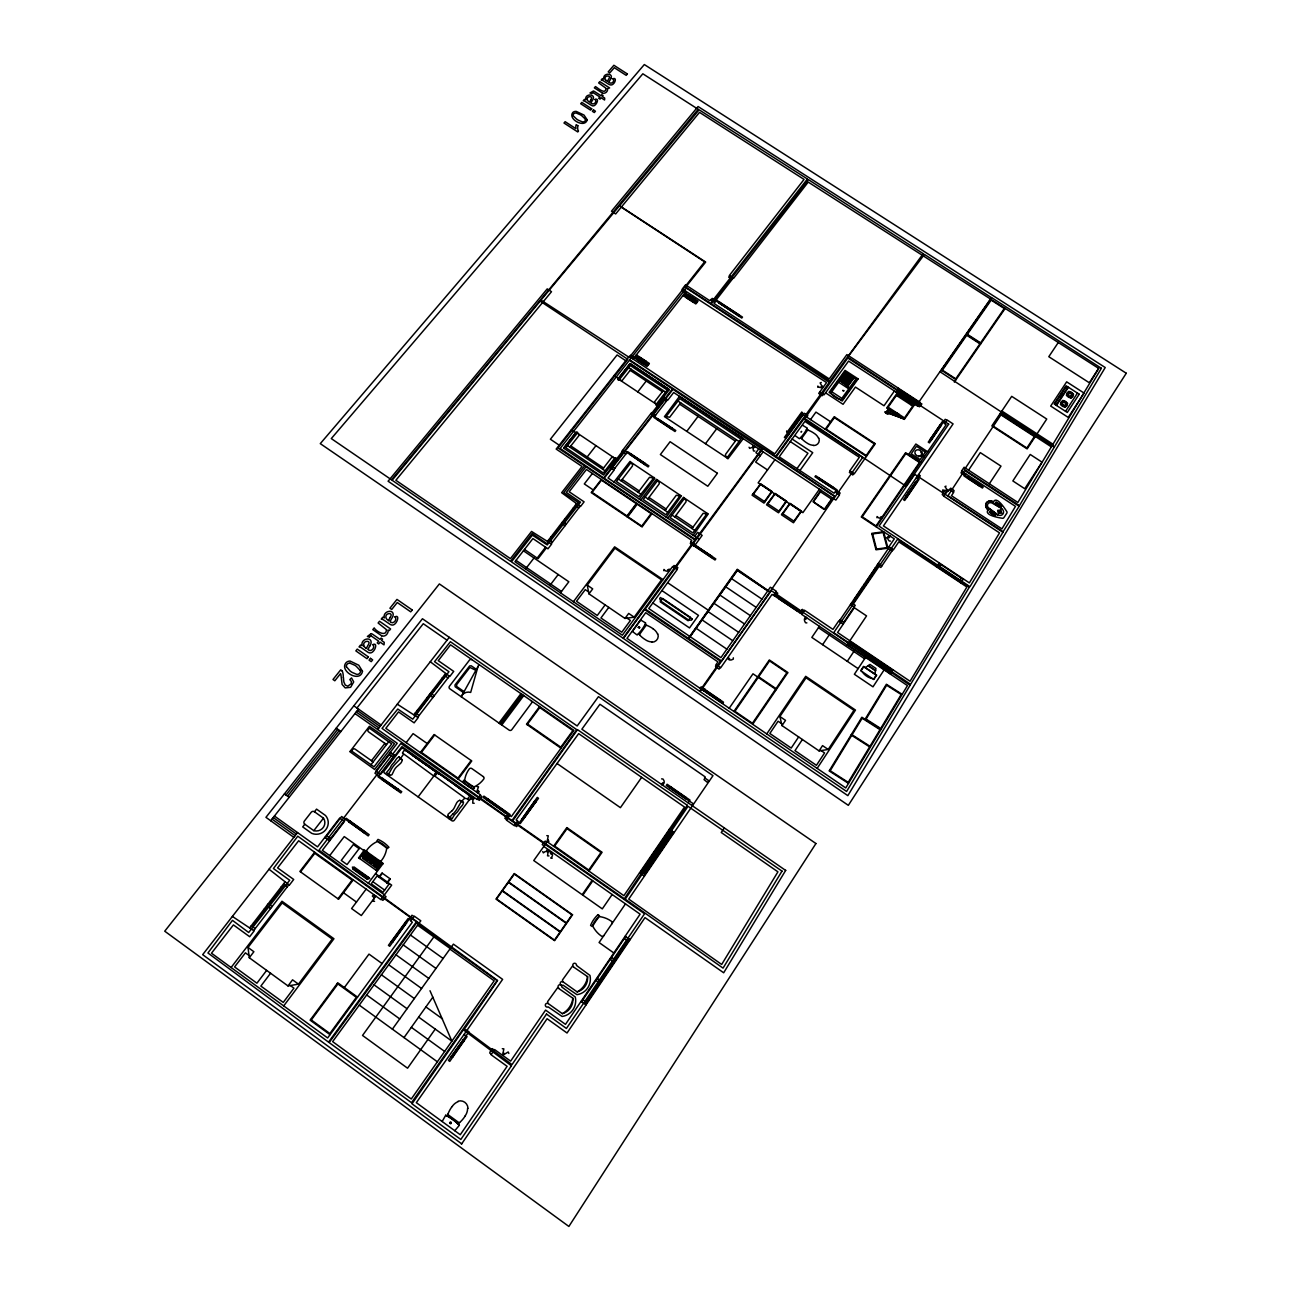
<?xml version="1.0" encoding="UTF-8"?>
<svg xmlns="http://www.w3.org/2000/svg" width="1291" height="1291" viewBox="0 0 1291 1291"><rect width="100%" height="100%" fill="white"/><g stroke="black" fill="none" stroke-linecap="round" stroke-linejoin="round"><path stroke-width="1.5" d="M942.704 491.161L942.704 489.951L948.11 491.096L944.947 486.61L946.061 486.142M880.478 517.078C884.69 514.964 880.769 520.967 877.057 516.561L877.025 517.788M918.821 456.853L918.821 455.658L924.195 456.804L921.064 452.383L922.194 451.915M889.241 537.718C892.275 533.199 884.9 536.943 889.16 540.945L890.483 541.09M821.173 386.574C825.562 385.121 821.044 389.898 817.816 386.122L817.784 387.284M387.558 773.454L389.059 773.39L390.786 770.324A26.24 25.336 -2.4 0 1 394.513 764.821L399.839 759.286A2.469 2.356 -3 0 0 400.355 758.688L400.081 757.865A8.456 8.117 -4 0 0 399.339 757.22L399.306 757.026M805.729 619.39C808.892 615.42 801.711 617.259 805.503 622.762L806.859 622.908M729.673 658.781C726.478 655.441 727.704 662.493 733.272 659.136L733.336 657.813M749.07 447.251L749.684 448.364L752.718 447.154L753.508 450.914L754.832 451.059M667.528 569.896C672.869 567.104 667.269 574.285 663.977 569.46L663.897 570.735M662.912 782.685C658.378 786.8 667.366 784.557 663.009 779.022L661.589 778.876M946.093 490.467L946.61 489.547M922.194 456.191L922.581 455.352M551.192 854.287C547.465 849.123 555.969 853.916 550.741 858.063L552.209 858.208M430.274 661.767L449.801 676.468L453.722 671.385L438.262 660.653L450.543 644.822L573.946 730.383L511.349 816.574L509.767 815.444L506.395 820.092L514.367 825.707L517.739 821.06L516.142 819.93L578.658 733.643L684.52 807.053L623.876 895.68L547.094 841.684L548.272 835.793L546.803 835.648M542.704 851.527L543.333 852.867C546.787 849.672 548.804 851.85 547.513 855.804L548.998 855.933M508.832 1053.408L508.186 1051.971L502.619 1055.36L503.845 1048.841L502.296 1048.712M478.106 790.495L479.268 791.754L477.977 792.868L476.815 791.528L478.525 786.8L477.057 786.655M473.071 799.419L474.426 798.451L473.361 797.031L471.99 798.403L472.974 799.403L472.732 803.131L474.2 803.276M433.873 776.085L402.405 753.008M373.632 897.293L372.357 896.067L373.728 894.776L374.89 896.18L373.034 901.183L374.551 901.328M693.202 535.345L708.339 513.786L707.113 513.528L692.88 532.957L670.158 517.659L684.488 498.358L683.504 497.245L667.689 518.175M666.188 517.158L681.454 495.76L680.228 495.502L665.882 514.786L643.257 499.569L657.684 480.397L656.554 479.3L640.788 500.069M874.862 673.934L875.96 668.448L870.005 664.445L865.373 667.592M433.937 775.697L436.051 771.953M478.041 666.446L470.682 692.412A7.794 7.407 8 0 0 461.226 696.753L479.074 664.591M886.772 411.522L903.571 418.526L886.772 411.522L887.821 409.683L897.923 413.636M400.323 758.672L400.339 758.624A4.712 4.535 -3.3 0 1 402.243 759.689M611.111 78.186C613.306 72.716 602.445 72.716 603.785 79.154A4.373 3.599 13.8 0 0 602.348 78.638L601.17 80.01A4.438 3.647 13.8 0 1 602.832 80.526L602.945 80.591A20.478 16.88 13.6 0 1 603.93 81.155L608.368 83.996A8.779 7.197 14.1 0 0 609.546 84.641C614.032 87.094 618.163 76.492 612.773 78.783M848.8 388.849L838.65 382.201M849.51 387.865L840.667 381.152L839.311 381.265M645.565 623.424L645.597 623.359A46.363 42.974 19.5 0 1 637.447 634.672M390.205 617.308C394.336 611.708 383.475 612.692 386.299 618.583A5.987 5.584 1.9 0 0 387.994 620.116L388.639 620.648M590.923 99.649C594.199 95.356 585.081 95.695 587.599 100.52A5.229 4.325 13.6 0 0 589.116 101.763L589.697 102.215A16.622 13.733 14 0 1 590.971 99.665M887.014 411.635L887.95 410.054L899.085 414.363M843.168 624.182L838.585 621.1L832.969 629.395L804.471 610.223L801.63 614.355L907.444 685.602L845.75 787.946L626.99 638.351L645.71 612.692L717.957 661.896L716.053 664.591L720.701 667.737L772.018 594.409L773.551 595.425L776.407 591.326L770.324 587.244L720.927 657.635L648.76 608.529L677.162 569.621L672.611 566.539L622.375 635.188L514.948 561.73L532.909 538.557L547.965 548.82L551.628 544.076L531.553 531.44L510.413 558.632L395.853 480.284L551.499 291.701L547.223 288.877L388.091 481.22L847.848 795.643L1105.225 367.532L698.076 106.524L611.482 211.208L615.662 213.951L699.512 112.365L804.051 179.417L729.35 275.516L733.611 278.291L808.214 182.079L1098.673 368.403L1017.857 502.457L964.119 467.245L961.553 471.054L1015.484 506.395L1001.929 528.874L951.467 495.696L953.694 492.355L949.224 489.418L943.511 496.018L999.524 532.876L969.363 582.886L883.447 525.921L953.081 423.9L947.223 420.075L944.673 423.787L946.142 424.739L876.25 526.873M785.751 870.279L723.686 972.785L644.984 917.611L567.039 1033.01L547.094 1018.712L461.42 1144.246M369.823 645.887L370.291 645.097A11.312 10.586 -1.3 0 0 370.84 644.015C373.212 635.93 360.108 638.383 362.142 645.678A5.083 4.761 -1.8 0 0 360.496 645.064L359.011 646.92A5.164 4.825 -1.9 0 1 360.931 647.517L361.077 647.598A23.851 22.399 -3.4 0 1 362.174 648.292L367.225 651.777A10.199 9.553 -0.4 0 0 368.564 652.568C374.196 655.376 378.957 641.385 372.76 644.709M436.358 771.76L412.717 755.413L439.473 774.406L409.892 753.573A37.423 35.777 3 0 1 408.456 752.443L407.52 751.733A8.246 7.924 -2.5 0 0 406.342 751.055L404.519 750.491A1.662 1.598 -1.9 0 0 403.841 750.733L402.614 752.734M830.178 770.727L862.162 718.232M865.067 719.281L886.384 684.262L902.183 694.332M369.42 637.109L367.402 636.463L371.163 633.591M959.778 580.547L961.343 578.142M959.552 581.563L960.084 580.756L938.847 566.684L938.315 567.475M1098.673 368.403L1089.314 382.765L1048.792 356.703L1058.297 342.502M960.811 582.967L963.425 578.949M993.053 514.609L994.312 512.688M998.476 506.33L999.718 504.41M993.65 515.012L994.909 513.076M999.073 506.718L1000.315 504.797M993.796 515.109L995.022 513.221M999.25 506.766L1000.477 504.91M890.322 674.063L893.082 669.835M995.619 513.624L994.393 515.496L995.732 513.77M999.847 507.153L1001.074 505.297L1000.025 507.202M995.135 515.98L996.329 514.157M1000.622 507.605L1001.816 505.782M998.524 513.447L1000.832 509.897M1065.543 411.329L1077.452 393.093M1056.49 405.471L1068.448 387.284M988.212 509.816C983.177 515.254 1000.025 517.917 1002.268 518.24A1.791 1.549 33.8 0 0 1003.898 517.643L1006.819 513.156A1.791 1.549 33.8 0 0 1006.706 511.414C1005.027 508.864 996.458 495.244 993.36 501.989A5.422 4.68 33.2 0 0 986.34 502.99A5.422 4.68 33.2 0 0 988.212 509.816A5.422 4.68 33.2 0 1 986.421 502.893A5.422 4.68 33.2 0 1 993.425 501.892M884.125 669.884L872.99 686.844L854.368 674.273L865.567 657.393M989.309 512.156L990.73 509.977M994.57 504.135L995.99 501.973M887.611 667.98L888.16 667.14M990.052 512.64L991.327 510.381M995.167 504.523L996.587 502.36M990.649 513.043L992.037 510.913M995.942 504.959L997.33 502.845M990.794 513.14L992.166 511.058M996.136 505.007L997.491 502.941M991.407 513.528L992.763 511.462M996.733 505.394L998.088 503.329M991.553 513.624L992.876 511.607M996.91 505.443L998.233 503.442M992.15 514.028L993.473 511.994M997.507 505.846L998.831 503.829L997.685 505.894M888.741 672.385L890.403 669.851M992.295 514.125L993.586 512.14M891.258 669.222L890.709 670.061L871.231 656.958L871.78 656.118M992.892 514.512L994.183 512.543M998.282 506.282L999.573 504.313M873.668 679.163L876.266 675.209L863.695 666.737L861.081 670.675M1055.005 403.647L1066.156 386.671M828.209 749.474L853.98 710.292L806.052 677.807L779.893 716.521L782.007 725.59L819.075 750.894L828.209 749.474L822.545 745.617L819.075 750.894M1059.879 396.934L1061.928 393.836M817.155 768.387L855.481 710.066L805.697 676.323L766.757 733.933M1035.317 436.455L1027.136 448.897L991.843 425.933L1011.708 396.353L1046.743 419.042L1037.028 433.841M1060.702 397.45L1062.735 394.352M1056.458 404.583L1067.609 387.607M989.245 483.899L1000.993 466.132L980.305 452.625L968.476 470.295M874.314 659.039L874.862 658.184M936.54 566.878L939.186 562.876M939.154 566.878L940.736 564.474M866.907 654.037L867.455 653.214M978.885 485.706L979.562 484.674L968.121 477.509M868.004 658.426L869.682 655.909M870.537 655.279L869.989 656.118L850.559 643.047L851.124 642.208M869.86 659.685L871.538 657.167M802.389 739.517L794.982 750.652L816.428 765.321L824.562 752.943L821.108 750.571M853.641 645.129L854.206 644.29M967.588 478.299L968.266 477.283M847.283 661.331L854.771 650.131M798.629 736.935L791.205 748.07L769.823 733.466L778.086 721.217L781.539 723.573M949.676 489.709L950.709 488.176L953.097 489.741L954.114 490.774L953.242 492.065M962.005 471.344L960.988 472.877L976.884 482.931M724.332 827.918L721.249 832.517L777.924 871.828L721.685 964.458L628.733 899.101L712.987 775.665L598.443 696.656L577.174 725.962L422.447 618.744L265.946 817.332L293.848 837.326M847.074 644.935L866.551 615.904L854.319 607.706L837.569 632.493L910.058 681.261L966.894 587.002L898.794 541.833L893.437 549.772L888.918 546.771L894.292 538.847L861.258 516.933L905.62 452.673L920.386 462.372M849.188 645.758L850.882 643.257M965.555 473.684L964.022 475.959L976.206 483.947M782.007 725.59L785.525 720.362L779.893 716.521M585.533 1004.527L629.588 939.348M842.716 623.876L855.239 605.334L852.802 603.704M892.985 549.482L880.833 567.459L878.413 565.845M822.609 644.677L830.145 633.542M581.563 1001.703L625.651 936.572M839.037 621.407L889.37 547.077M853.884 600.073L862.711 587.034M866.729 581.079L875.476 568.169M854.561 600.525L863.372 587.47M867.407 581.531L876.137 568.621M643.919 875.814L673.66 832.243M691.944 805.471L693.186 803.648L676.129 792.287M708.84 780.716L707.613 782.524L704.015 779.603L705.031 778.102M625.473 903.878L599.089 942.527L613.838 952.968M915.948 481.785L905.766 496.696L906.815 497.39M905.895 496.777L916.061 481.866M752.427 723.267L786.897 672.692M906.669 497.277L916.707 482.285M752.653 724.283L787.897 672.546L769.339 659.943L733.885 711.454M819.398 626.313L811.829 637.415L858.112 668.625M930.472 439.23L940.397 424.771L930.585 439.311M685.343 798.677L686.167 797.451M931.36 439.811L941.155 425.272M640.046 873.103L669.819 829.564M688.119 802.824L689.991 800.097L667.124 784.266L666.285 785.477L675.806 792.061M612.176 894.518L602.3 908.88L582.838 895.147L592.763 880.865M729.205 708.243L752.976 673.805L776.262 689.636M796.547 610.675L797.305 609.562M954.323 382.104L1005.189 308.42M670.094 788.107L670.933 786.897M917.707 405.664L919.257 403.438M921.516 403.841L919.466 406.794L896.132 391.576M592.117 880.414L582.176 894.695L533.748 860.548L547.158 841.748L548.869 841.474L547.9 839.553M718.958 700.819L719.765 699.657M911.301 405.132L911.833 404.373L898.407 395.611L897.89 396.369M601.428 851.85L588.744 870.037L554.646 846.073L567.459 828.047M903.732 419.01L914.238 403.938M588.954 871.135L602.074 852.302L566.83 827.596L553.565 846.25M779.603 597.652L778.844 598.75L796.725 610.417M914.835 404.309L904.313 419.397L886.756 407.908L897.326 392.9M990.923 299.286L941.494 370.275L956.002 379.683M702.336 687.748L705.031 689.152L703.821 690.879M874.701 443.378L866.196 455.513L826.143 429.128L834.744 417.122M839.037 494.582L840.134 493.033L814.96 476.734L815.702 475.717L837.101 489.886L835.471 492.226M853.835 473.458L852.77 474.991L849.381 472.393L850.285 471.118M641.659 777.343L620.422 807.666L557.034 763.497M720.233 667.431L719.039 669.141L715.521 666.317L716.521 664.897M451.624 1056.49L463.162 1039.997M452.35 1057.022L463.889 1040.53M832.792 488.563L833.534 487.53L819.091 478.299M824.642 508.88L831.501 499.101M832.873 498.1L825.094 509.17L823.9 509.332L813.023 501.747L820.947 490.193M700.093 688.329L701.094 686.893L723.493 702.207L722.702 703.369L700.287 688.038M894.421 390.995L884.012 405.761L855.449 387.074L843.071 404.309L825.578 392.835M895.873 391.948L898.471 388.268M899.666 389.592L899.149 390.318L919.547 403.631M897.89 392.722L899.44 390.511M887.337 408.295L897.923 393.271M793.933 521.144L800.904 511.301M435.245 1029.105L407.569 1068.206L362.529 1035.447L433.889 936.879M819.462 489.208L802.889 512.656L758.14 482.866L774.955 459.677M813.604 501.521L820.479 491.79M818.526 479.106L819.252 478.073M782.846 513.753L789.85 503.926M778.989 511.171L785.993 501.36M404.018 1037.593L432.856 997.185M690.12 636.673L737.371 570.477L767.742 590.923M767.919 503.797L774.955 494.017M392.383 1029.153L453.415 944.141L502.619 979.369L416.331 1102.675L460.274 1134.741L507.105 1066.318L491.048 1054.731L494.598 1049.567L510.639 1061.137L545.577 1010.095L565.49 1024.36L640.11 914.173L543.818 846.428M796.967 468.601L807.956 453.27L790.27 441.554M825.191 429.257L834.164 416.735L875.282 443.765L854.287 473.749L849.833 470.812L859.322 457.304L804.874 421.415L779.215 456.82L834.115 493.227L835.019 491.919L839.489 494.889L835.858 500.085L673.676 392.496L667.931 400L663.542 397.095M799.936 470.57L812.733 452.673L792.109 439.037M844.443 383.637L850.349 375.439M845.379 384.234L851.285 376.036M845.67 384.428L851.576 376.23M846.541 385.008L852.447 376.794M846.831 385.186L852.738 376.988M764.482 501.505L771.518 491.726M847.784 385.815L853.69 377.618M848.074 386.009L853.98 377.811M810.522 419.591L815.928 412.103L830.581 421.737M521.967 819.123L534.748 801.178M711.389 557.583L712.164 556.502L694.477 544.963M522.661 819.624L535.571 801.759M535.7 801.856L522.79 819.72L521.677 818.93M840.667 381.152L846.589 372.97M840.957 381.345L846.88 373.164M841.829 381.926L847.751 373.728M842.119 382.104L848.026 373.922M842.991 382.685L848.897 374.487M843.281 382.862L849.188 374.68M844.153 383.443L850.059 375.245M806.714 417.074L807.795 415.573L804.277 413.265L774.778 453.883L629.169 356.413L556.163 449.058L582.031 466.471L561.65 492.71L580.53 506.492L584.097 501.844L569.186 491.774L586.469 469.472L691.766 540.364L690.798 541.704L695.316 544.754L702.159 535.378L697.64 532.344L694.703 536.346M823.271 394.239L822.189 395.708L818.704 393.416L826.563 382.604L682.31 288.974L685.553 284.843L709.776 300.706L710.695 299.512L714.972 302.32L714.052 303.498L829.225 378.925L846.88 354.622L920.322 402.518L917.756 406.213L848.574 361.077L824.142 394.804L819.769 391.948M753.444 494.146L760.512 484.399M505.281 813.007L506.185 811.765M507.831 814.799L504.813 818.284L506.718 819.624M801.824 411.974L786.961 432.404L786.59 430.984M509.106 815.686L510.01 814.46L483.931 796.127L483.012 797.354L509.429 815.912M790.044 430.113L800.259 416.057M790.689 430.549L800.904 416.493M560.375 747.779L572.897 730.545L539.767 707.565L527.115 724.654M691.46 544.173L693.687 546.061L694.865 544.447M676.71 569.315L677.888 567.685L674.063 565.49L673.063 566.846M763.126 451.834L755.655 462.081L767.516 469.94M391.625 941.591L405.584 922.581M392.351 942.107L406.294 923.081M634.188 617.163L661.525 579.837L614.919 548.255L587.227 585.146L588.97 593.86L624.989 618.437L634.188 617.163L628.685 613.419L624.989 618.437M758.705 448.897L755.913 452.738L760.334 455.675M691.25 542.01L690.265 543.35L715.004 560.02L715.795 558.938L691.04 542.285M486.836 800.033L487.74 798.806M691.992 528.535L703.175 513.285L706.774 513.996M311.292 1019.971L337.919 983.952M344.342 987.567L368.984 954.114L382.088 963.57M674.806 516.965L686.037 501.796L685.957 500.117L684.149 498.826M608.787 607.383L600.928 617.986L621.778 632.235L630.411 620.455L627.039 618.163M736.354 439.747L725.51 454.4L725.607 456.046L727.414 457.321M539.573 706.548L526.502 724.219L561.004 748.215M605.124 604.882L597.265 615.484L576.496 601.283L585.243 589.632L588.583 591.907M448.897 818.639L449.752 817.397M499.907 723.702L521.871 694.284M500.843 724.348L522.807 694.929M501.779 725.009L523.743 695.575M375.842 896.051L361.319 915.545L351.588 908.557L366.144 889.112M386.864 882.818L389.963 878.687M387.219 883.076L390.302 878.929L381.975 872.99L378.892 877.122M665.01 510.397L676.29 495.26L679.889 495.97M588.97 593.86L592.698 588.874L587.227 585.146M298.479 984.145L332.223 939.041L282.18 902.925L248.017 947.449L249.276 957.744L287.99 985.921L298.479 984.145L292.557 979.837L287.99 985.921M641.74 526.099L651.1 513.576M379.231 877.364L382.33 873.232M283.713 1005.915L333.949 938.751L281.971 901.247L231.089 967.508M652.003 513.592L642.047 526.906L591.213 492.597L601.316 479.461M705.531 443.652L716.699 428.725M498.971 723.041L520.951 693.638M471.134 760.528L457.982 778.118L421.415 752.411L434.68 734.966M458.16 779.183L471.764 760.964L434.066 734.531L420.317 752.572M373.793 864.631L376.536 865.793M376.343 862.259L376.117 863.017M573.414 601.703L614.629 546.835L663.041 579.643M377.295 863.873L378.473 862.162M377.666 863.453L377.424 864.212M377.94 864.325L379.376 864.518L370.372 858.095M376.859 866.81L377.747 866.664M377.763 866.777L376.875 866.923M377.15 868.294L380.732 863.518M376.343 870.441L381.7 863.308M381.862 863.421L376.504 870.554L358.511 857.708M368.322 883.238L382.959 863.711M337.984 898.778L352.104 880.042L314.81 853.319L300.545 871.877M639.287 499.068L654.827 478.477L654.166 477.46L638.98 496.696L616.452 481.527L631.009 462.501L630.04 461.387L613.983 482.027M368 859.096L368.774 858.015M369.339 857.256L370.13 856.207M627.006 515.948L636.302 503.619L601.461 480.155L592.069 492.371M353.234 879.865L338.629 899.246L299.899 871.425L314.665 852.221M367.903 860.419L366.095 859.128M369.371 858.45L368.581 859.516L366.805 858.337L367.58 857.176M370.743 856.643L368.952 855.368M627.055 516.787L637.044 503.522M368.645 860.258L370.598 862.436M368.984 859.79L371.146 856.934L380.248 863.34L378.118 866.309L369 859.903M370.372 859.854L378.892 865.148M371.195 859.516L370.985 860.29M418.123 796.886L436.826 772.083M372.098 859.225L372.857 858.16M370.711 862.42L368.758 860.242M373.293 860.08L373.067 860.839M374.245 861.694L374.842 860.5M374.035 862.469L374.616 861.275M647.904 498.875L659.233 483.818L659.152 482.14L657.345 480.849M373.793 863.937L371.066 862.775M270.577 973.236L260.863 986.082L283.262 1002.429L293.945 988.164L290.33 985.517M358.672 857.821L363.884 850.608M560.455 592.843L568.831 581.773L523.436 550.789M638.157 492.323L649.518 477.299L653.101 478.009M362.368 857.74L365.966 852.964M363.255 857.208L365.676 858.918M363.997 856.223L366.16 853.367M364.611 856.659L366.725 853.787M365.208 857.095L367.338 854.222M686.86 431.242L698.092 416.38M365.821 857.531L367.951 854.658M368.564 855.094L366.402 857.95L364.014 856.336M367.402 858.66L368.161 857.595M369.516 855.772L369.226 857.272M266.64 970.38L256.909 983.209L234.591 966.927L245.403 952.839L249.002 955.453M549.805 585.565L558.212 574.527M364.352 833.179L365.305 831.92M396.999 790.237L397.935 789.011M644.564 464.566L645.355 463.534M671.481 429.161L672.256 428.144M329.705 855.61L344.245 836.584L382.717 864.034M621.1 480.865L632.525 465.906L632.445 464.227L630.654 462.953M680.68 402.808L669.658 417.251L666.124 416.557M329.157 840.473L346.182 818.284L369.145 834.648L368.193 835.906L344.181 818.316M394.497 755.332L378.021 776.811L400.807 792.932L401.743 791.69L377.456 775.003M613.596 469.908L627.62 451.64L648.905 465.906L648.114 466.939L623.488 450.043L610.046 467.52M667.495 399.71L653.875 417.445L674.999 431.517L675.774 430.5L650.938 414.346L663.994 397.386M406.181 742.632L413.088 733.627L427.208 743.535M349.038 822.27L349.99 821.011M381.813 779.49L382.749 778.263M630.363 455.045L631.154 454.012M657.393 419.785L658.168 418.768M738.323 315.827L739.065 314.859M387.494 775.245L388.397 774.067L390.076 775.116M400.484 758.559L403.212 754.702M249.276 957.744L253.891 951.725L248.017 947.449M663.267 390.544L654.618 401.775L655.037 403.389M537.169 558.083L545.56 547.174M615.016 457.821L603.333 472.99L565.813 447.719L577.61 432.711M655.989 404.599L667.221 389.995L630.363 365.563L619.002 380.022M546.464 547.787L538.073 558.696L524.485 549.433M616.21 458.628L603.591 475.04L563.634 448.155L575.786 432.711L571.364 429.758M621.842 451.301L651.665 412.539M657.167 405.39L669.303 389.608L630.105 363.594L618.437 378.457L614.08 375.552M253.649 930.585L288.877 884.771M325.316 837.73L341.631 816.509L345.455 819.236M390.721 752.669L374.923 773.212L378.715 775.891M417.671 717.328L449.349 676.145M551.176 543.769L580.079 506.185M592.408 473.458L584.307 483.931L593.231 489.951M371.469 760.722L384.879 743.358M371.001 764.708L388.704 741.76M525.55 568.976L533.99 558.002M602.639 469.198L611.644 457.53L613.451 457.385M249.744 927.745L285.004 881.979M413.927 714.698L445.621 673.563M547.562 541.3L576.496 503.764M718.893 303.095L719.62 302.142M304.805 824.239L313.81 830.662L323.46 818.171L314.488 811.781A2.34 2.243 -17.6 0 0 311.212 812.281L304.369 821.06A2.356 2.259 -19.1 0 0 304.805 824.239L302.723 826.918L311.728 833.357A11.716 11.232 -18.4 0 0 325.526 815.509L316.553 809.118L314.488 811.781M587.179 456.949L595.974 445.653M637.77 391.915L646.242 381.006M711.115 299.802L712.229 298.382L741.76 318.07L742.503 317.118L716.198 299.899M729.786 275.79L728.689 277.194L732.271 279.179M297.543 832.582L202.671 954.662L461.71 1143.826M377.634 729.496L449.268 637.334M714.552 302.046L733.191 278.001M350.797 750.491L369.387 726.284L394.497 743.681L374.648 769.468L349.683 751.556L351.007 750.587L374.019 766.838L391.706 743.89L368.677 727.64M351.555 750.975L352.701 749.49A1.711 1.63 -7.7 0 1 355.09 749.135L373.164 761.9M369.355 728.14L368.209 729.609A1.694 1.614 -4.7 0 0 368.548 731.852L386.558 744.536M643.58 364.11L645.887 361.157M692.396 301.691L694.623 298.85M633.058 359.011L686.15 291.492M270.723 820.753L358.495 709.098M617.824 379.231L630.105 363.61L669.303 389.608M637.496 360.076L639.045 358.107L645.29 361.916M687.893 295.865L686.409 297.769L692.557 301.481M569.88 447.154L578.965 435.583L578.546 433.937M631.057 369.178L622.262 380.377L620.535 380.458M629.588 356.703L630.75 355.235L647.049 366.402L649.357 363.449L636.35 354.831M682.729 289.265L681.616 290.669L698.044 301.093L695.817 303.934L682.987 295.526M286.005 795.03L337.742 729.318M287.586 796.16L339.307 730.432M356.945 708.017L423.27 623.714L447.041 640.191M563.651 448.138L576.415 431.92L577.61 432.259M578.497 131.085L577.755 131.956L563.989 123.032L565.151 121.693L575.867 128.632A12.749 10.602 13.6 0 1 576.189 124.662L577.771 125.695M452.14 810.651L448.074 814.266L447.864 815.864M394.852 616.953C400.936 613.419 396.321 627.668 390.737 624.683A10.118 9.424 2.2 0 1 389.414 623.892L384.379 620.455A23.641 22.108 -0.5 0 0 383.282 619.777L383.137 619.696A5.116 4.777 0.8 0 0 381.232 619.115L382.685 617.276A5.035 4.696 1 0 1 384.331 617.889C382.249 610.933 395.014 608.222 392.98 616.146A11.216 10.441 1.3 0 1 392.399 617.324L392.028 617.969A24.206 22.641 3.3 0 0 390.06 621.649L390.156 621.697M665.672 417.09L679.824 398.629L740.856 439.101L727.075 457.772L727.898 458.838L743.245 438.633L679.502 396.369L664.445 416.638L727.107 458.015M452.754 814.072L450.123 816.848L450.753 818.074M594.925 99.52C600.573 96.922 595.587 108.46 591.649 105.426A8.843 7.294 13.7 0 1 590.487 104.781L586.001 101.924A20.608 17.09 13.1 0 0 585.017 101.36A4.47 3.695 13.3 0 0 583.225 100.763L584.42 99.391A4.406 3.631 13.3 0 1 585.856 99.907C584.161 93.549 595.135 93.581 593.311 98.745A9.795 8.085 13.3 0 1 592.811 99.73L592.521 100.214A21.156 17.493 14.2 0 0 590.955 103.038L591.278 103.248M472.086 798.709L468.601 800.226L467.988 798.919M615.161 457.708L616.227 458.192M888.24 537.088L885.239 538.347L884.593 537.201M821.27 382.475L820.14 382.927L821.738 385.751M640.643 620.083L632.493 631.331M459.612 800.436L458.563 800.84A6.858 6.681 5.3 0 0 456.675 802.857L454.997 806.23A20.85 20.253 0.1 0 1 454.545 807.246A13.83 13.443 1.2 0 1 452.157 810.667M656.909 405.535L656.038 405.1M618.776 380.167L617.873 379.732M875.863 549.143L887.095 547.626L883.141 532.538L871.941 534.022M1060.331 404.277L1061.622 404.115M1066.398 403.534L1067.689 403.389M1066.301 395.175L1067.609 395.014M1072.353 394.433L1073.644 394.288M636.979 634.898L632.622 631.622M399.113 756.913L399.226 756.913A2.582 2.485 -2.9 0 0 398.629 757.123L397.289 758.011A5.212 5.019 -3 0 0 396.45 758.914L394.304 762.174A42.571 40.554 -5.9 0 1 393.561 762.981L391.948 764.837A9.102 8.747 -3.8 0 0 391.318 765.757L390.237 767.774A13.443 12.894 -5.9 0 1 389.204 769.355L386.251 772.857M799.323 438.666L795.224 435.696M547.884 852.012C551.273 851.14 546.464 847.719 546.755 851.172M753.702 447.783C756.655 447.283 752.056 444.007 752.734 447.186M349.99 663.187L354.799 665.252A36.761 34.631 -6 0 1 356.187 666.221L360.205 670.465M640.788 620.067L645.629 622.956M503.409 1052.94L504.523 1053.682M802.599 425.304L807.085 427.983M390.511 775.342L391.996 774.665L394.32 769.839A13.83 13.346 -3.2 0 1 396.918 766.596A20.85 20.14 -2.9 0 1 397.773 765.87L400.597 763.336A6.858 6.584 -3.5 0 0 401.985 760.964L402.05 759.866M371.437 633.655L371.55 633.703A13.265 12.41 -1.1 0 1 373.615 634.962L380.038 639.384L381.071 638.093L382.539 639.126L381.507 640.417L384.266 642.337L384.008 644.871L380.119 642.16L378.699 643.951L377.23 642.918L378.65 641.143L372.147 636.608A5.906 5.519 -0.7 0 0 371.13 635.995M459.225 1125.074A55.142 52.511 -73.7 0 0 445.718 1115.23L442.151 1121.508M454.771 1130.722L459.386 1125.252A55.239 52.592 -73.7 0 0 445.734 1115.246M1001.622 508.525L992.521 503.28A3.566 3.082 33.2 0 0 987.873 503.926A3.566 3.082 33.2 0 0 989.132 508.428L997.572 514.722L989.132 508.428M1069.965 393.109L1069.981 393.416A1.678 1.404 31.8 0 0 1068.609 395.288A1.678 1.404 31.8 0 0 1071.385 395.627L1071.578 395.643M463.227 802.195L463.098 802.114A8.456 8.246 4.2 0 0 462.323 801.679L461.371 801.63A2.469 2.388 5.5 0 0 460.952 802.211L457.03 808.924A26.24 25.465 0.1 0 1 452.818 814.137M880.995 729.463L861.888 717.247L829.161 770.921L848.494 783.379M861.533 717.828L880.01 729.657L848.219 782.362L829.532 770.324M852.076 734.789L869.989 746.263M851.076 734.966L870.263 747.279M1066.608 386.622L1067.479 387.187M966.459 334.417L980.837 343.696M1055.134 404.083L1056.006 404.648M1001.864 411.022L1052.972 444.201M1000.122 413.604L1051.374 446.88M898.213 388.639L921.806 404.035L920.16 405.81M946.965 420.446L945.206 419.301L929.439 442.91L928.261 442.135L942.285 421.689L944.931 423.416M897.745 393.513L914.076 404.18M897.568 393.771L913.899 404.422M896.438 395.417L912.769 406.084M940.251 424.674L941.429 425.433M888.127 407.214L904.507 417.929M930.327 439.134L931.505 439.908M719.458 302.352L738.968 314.988M718.974 302.982L738.5 315.601M977.174 483.124L983.129 487.014L982.451 488.046L976.496 484.141M688.474 295.139L694.526 298.963M927.664 451.753L915.868 444.023L908.912 454.109L920.741 461.871M967.669 478.17L979.03 485.464M687.99 295.752L694.058 299.577M684.472 293.622L697.301 302.029M687.732 296.075L693.719 300.012M687.248 296.704L693.315 300.529M683.73 294.574L696.559 302.982M686.99 297.027L693.041 300.868M997.636 510.3L1001.945 513.124M834.389 417.622L874.346 443.894M918.498 474.572L920.273 475.75L903.506 499.698L904.701 500.488L919.079 479.397L916.4 477.638M945.835 492.549L944.044 491.387L942.672 493.436L942.269 494.663L943.769 495.647M915.787 481.688L916.981 482.463M803.196 414.766L866.439 456.417M800 415.896L801.162 416.67M799 417.251L800.178 418.026M789.785 429.935L790.963 430.71M787.575 432.969L788.753 433.744M639.642 357.349L645.79 361.27M635.575 355.816L648.598 364.433M638.867 358.333L644.951 362.351M638.448 358.866L644.516 362.9M634.801 356.8L647.824 365.418M638.093 359.318L644.257 363.239M818.623 478.977L832.969 488.321M637.593 359.947L643.757 363.884M938.928 563.279L963.167 579.352M936.814 566.475L961.069 582.564M625.764 360.722L617.098 354.96L550.386 439.23L559.213 445.185M820.027 491.484L831.953 499.391M628.733 367.628L665.607 392.093M677.985 401.033L739.049 441.538M630.153 370.323L662.364 391.706M679.647 404.148L735.337 441.102M662.832 398.887L666.334 401.211M888.289 548.659L891.903 551.063M813.717 501.989L824.174 508.928M619.309 379.635L656.28 404.212M760.996 484.335L771.405 491.274M775.439 493.953L785.88 500.892M790.334 503.861L800.791 510.833M652.1 412.83L655.618 415.169M878.283 563.441L881.914 565.861M877.38 564.78L878.59 565.587L852.609 603.978L851.398 603.155M657.99 418.994L672.159 428.273M657.571 419.559L671.643 428.935M875.201 567.992L876.411 568.798M753.008 493.856L764.934 501.812M767.467 503.506L779.425 511.478M782.394 513.463L794.385 521.451M866.455 580.902L867.681 581.708M864.631 583.597L865.858 584.403M864.276 584.145L865.486 584.952M862.436 586.84L863.647 587.663M853.609 599.879L854.836 600.702M630.976 454.254L645.258 463.663M630.557 454.819L644.742 464.324M622.294 451.592L625.828 453.964M850.462 604.527L854.126 606.98M631.089 462.323L653.601 477.428M657.764 480.22L680.373 495.373M684.569 498.181L707.258 513.398M577.303 433.098L614.71 458.224M611.24 465.954L614.806 468.343M840.151 619.761L843.83 622.23M609.594 467.213L614.048 470.198L608.045 478.025L699.222 539.396M622.165 479.461L639.206 490.935M648.953 497.471L666.075 508.977M675.855 515.561L693.025 527.115M570.832 445.944L603.575 467.988M618.373 479.026L640.901 494.179M645.161 497.035L667.77 512.237M672.046 515.125L694.752 530.391M567.507 445.556L605.027 470.795M849.591 641.175L892.807 670.271M779.425 597.894L797.209 609.707M847.348 644.516L890.596 673.644M651.697 513.979L637.205 504.216L627.797 516.69L642.337 526.502M818.462 627.7L864.647 658.797M694.058 545.544L711.551 557.341M868.391 665.527L875.605 670.368M868.036 665.769L875.508 670.82M731.561 578.626L761.98 599.137M591.617 492.065L627.458 516.255M725.72 586.808L756.187 607.383M719.845 595.022L750.378 615.662M575.463 505.088L576.367 505.701M576.157 505.959L578.852 507.783M573.414 507.75L574.317 508.347M713.955 603.284L744.552 623.989M667.625 582.677L707.629 609.772M708.033 611.579L738.678 632.348M564.57 519.224L565.474 519.837M787.526 673.111L769.565 660.927L734.918 711.293L753.056 723.702M563.618 522.242L566.313 524.065M562.505 521.903L563.409 522.516M661.88 590.552L698.496 615.404L689.523 627.942L652.81 602.978M561.682 522.968L562.586 523.581M562.376 523.856L565.071 525.679M702.094 619.906L732.788 640.739M559.616 525.663L560.52 526.276M696.123 628.265L726.881 649.163M758.64 676.807L776.02 688.636M550.692 537.25L551.596 537.863M549.708 540.3L552.419 542.139M548.61 539.945L549.498 540.558M516.013 560.359L561.504 591.456M704.644 689.701L719.587 699.916M704.128 690.459L719.055 700.674M709.308 781.055L704.563 777.779L705.176 776.875L599.944 704.257L581.87 729.205L785.654 870.424M670.739 787.171L685.973 797.725M670.287 787.833L685.44 798.516M476.411 669.384L471.247 665.817L469.634 665.93L454.965 684.988L455.19 686.78L463.517 692.605M475.879 670.336L469.892 667.431L456.562 684.763L456.788 686.554L464.066 691.637M527.567 724.073L560.81 747.182M669.351 829.225L674.144 832.566M444.507 675.015L445.443 675.661L431.242 694.09L430.323 693.428M672.611 833.776L671.659 833.115L658.329 852.609L659.298 853.286M445.217 675.951L447.993 677.904M668.56 831.404L671.449 833.421M442.264 677.936L443.2 678.582M669.545 836.197L670.513 836.858M432.582 690.507L433.518 691.153M660.459 849.51L661.412 850.172M365.789 647.985L366.483 648.469A19.187 18.009 0.2 0 1 368.113 645.113C372.244 639.432 361.399 640.336 364.127 646.388M431.468 693.8L434.276 695.752M655.65 850.285L658.539 852.302M429.419 694.606L430.339 695.268L416.009 713.875L415.073 713.213M658.442 854.529L657.474 853.851L644.015 873.571L644.984 874.249M430.113 695.559L432.921 697.511M654.376 852.141L657.264 854.174M427.143 697.543L428.079 698.205M655.36 856.966L656.312 857.644M451.156 818.3L451.802 819.172L454.206 815.234A13.443 13.136 5.3 0 1 455.449 813.798L457.127 812.184A9.102 8.859 2.6 0 0 457.837 811.313L459.16 809.247A42.635 41.732 13.5 0 1 459.741 808.327L462.291 805.326A5.212 5.083 4.5 0 0 462.936 804.277L463.404 802.76A2.582 2.517 5 0 0 463.469 802.244L463.453 802.211M417.364 710.244L418.3 710.905M646.162 870.424L647.13 871.102M416.235 713.568L419.042 715.537M641.337 871.215L644.241 873.249M639.561 872.764L644.403 876.153M397.305 704.192L418.139 717.651L414.137 722.863L398.532 711.906L385.815 728.318L480.494 794.885L477.105 799.484L401.937 746.601L380.603 774.39L375.875 771.05L397.225 743.277L354.993 713.568M534.587 801.082L535.862 801.969M567.023 828.661L600.993 852.48M487.53 799.081L505.975 812.039M353.831 705.822L381.119 725.009M487.03 799.758L505.475 812.717M480.155 795.337L481.753 796.45L479.348 800.372L477.444 799.032M517.401 821.528L520.273 823.545L538.525 798.29L537.25 797.402L516.626 826.595L514.706 825.239M546.819 842.216L545.222 841.087L542.22 844.604L544.156 845.96M357.381 710.518L380.022 726.43M356.219 712.003L378.86 727.93M390.253 752.346L394.965 755.671M462.904 790.705L456.143 785.912M465.18 792.303L469.827 796.095L467.632 798.709A1.759 1.711 6.5 0 1 467.052 798.79L465.809 798.516A10.086 9.779 7 0 1 464.841 798.128L461.403 801.469A4.712 4.583 4.2 0 0 459.741 800.194M389.333 754.493L393.109 757.155M336.176 728.221L340.872 731.529M625.167 936.233L630.073 939.687M628.491 940.961L627.507 940.268L614.29 959.826L615.274 960.52M624.344 938.525L627.281 940.59M625.312 943.511L626.296 944.205M382.539 778.538L397.822 789.156M381.926 779.344L397.208 789.963M616.501 956.55L617.485 957.244M508.654 882.027L566.41 922.92M508.428 882.35L566.184 923.243M611.563 957.406L614.516 959.487M614.387 961.827L613.403 961.133L600.057 980.87L601.041 981.58M610.223 959.358L613.193 961.456M611.192 964.409L612.176 965.103M502.489 890.645L560.342 931.666M502.264 890.968L560.116 931.989M602.284 977.577L603.284 978.271M597.313 978.433L600.283 980.547M600.154 982.903L599.169 982.193L585.678 1002.155L586.663 1002.865M595.974 980.418L598.943 982.532M587.566 976.609L572.365 966.201L562.473 979.966L562.715 981.612L577.158 991.908A20.737 20.317 66.9 0 0 587.566 976.609A14.637 14.314 67.2 0 1 577.158 991.908M596.926 985.517L597.911 986.211M349.78 821.302L365.192 832.082M349.151 822.109L364.578 832.889M587.938 998.814L588.922 999.524M582.919 999.686L585.904 1001.816M581.079 1001.348L586.033 1004.882M572.865 998.217L557.615 987.744L547.61 1001.638L547.852 1003.301L562.36 1013.677A20.898 20.478 74.8 0 0 572.865 998.217A14.75 14.427 74.5 0 1 562.36 1013.677M363.836 849.591L382.878 863.163M284.423 793.9L289.168 797.289M366.531 852.883L380.651 862.969M366.273 853.351L368.548 854.981M369.065 855.352L370.727 856.53M365.837 853.932L368.096 855.578M370.824 857.482L379.796 863.937M363.433 852.899L364.595 853.722M365.385 854.529L367.628 856.191M364.917 855.126L367.177 856.788M367.693 857.159L369.355 858.354M369.468 859.306L378.457 865.728L369.436 859.338M371.501 862.194L373.777 863.824M363.271 857.305L365.563 858.935M366.111 859.241L367.79 860.435M373.809 864.744L376.101 866.374M362.448 858.289L376.585 868.375M326.768 835.826L330.609 838.569M324.832 837.391L329.625 840.812M375.536 873.62L391.657 885.142L380.861 899.649L298.641 840.764L277.613 867.891L293.702 879.461L289.362 885.126L269.044 869.246M372.825 881.656L384.637 890.112M274.434 816.041L317.521 846.88L339.711 818.042L344.487 821.447L322.33 850.317L384.476 894.808M384.121 895.292L386.057 896.68L384.137 899.262L382.846 900.327L381.232 899.165M413.943 916.642L411.99 915.238L389.737 946.287L388.43 945.351L408.15 918.45L411.087 920.548M273.256 817.542L296.365 834.083M272.014 819.107L295.139 835.664M417.59 925.211L450.22 948.578M449.865 949.079L494.195 980.821L411.28 1098.996L332.626 1041.611L420.801 920.806L414.298 916.158L410.732 921.032L412.345 922.21L327.64 1037.964L211.482 953.21L233.413 924.921L249.679 936.733L254.133 930.94L232.38 916.432M405.293 922.371L406.584 923.291M410.425 935.023L443.12 958.487M343.519 892.759L356.461 902.054M403.212 944.899L435.971 968.428M391.334 941.381L392.642 942.333M395.982 954.807L428.806 978.433M283.762 883.609L284.73 884.303L268.948 904.781L267.979 904.087M284.488 884.625L287.377 886.707M281.26 886.836L282.229 887.53M388.704 964.78L421.592 988.486M466.922 1030.379L468.923 1031.816L448.429 1060.411L449.768 1061.396L467.052 1036.641L464.066 1034.478M494.243 1050.083L492.242 1048.647L490.354 1051.39L489.725 1053.004L491.403 1054.214M381.394 974.786L414.346 998.572M425.901 1006.932L442.474 1018.889M270.497 900.828L271.465 901.521M462.856 1039.771L464.195 1040.74M269.206 904.458L272.111 906.572M266.963 905.394L267.947 906.088L251.987 926.809L251.019 926.099M267.689 906.427L270.61 908.525M374.051 984.855L407.052 1008.723M418.655 1017.098L451.882 1041.127L430 990.73M264.445 908.67L265.413 909.364M366.676 994.974L399.742 1018.922M411.345 1027.329L444.637 1051.439M451.317 1056.28L452.657 1057.248M357.526 997.136L337.758 982.806L310.13 1020.164L330.028 1034.688M253.552 922.791L254.537 923.501M337.258 983.468L356.364 997.33L329.867 1033.51L310.631 1019.487M252.245 926.47L255.166 928.6M359.253 1005.124L437.375 1061.799M801.598 431.388C800.307 432.259 801.388 432.34 801.501 431.646M367.951 649.502L368 649.534A24.416 22.948 0.6 0 1 369.871 645.92M449.639 817.3L448.219 816.186M464.582 791.899L437.794 772.599L434.793 776.133L464.324 797.548M605.495 79.768C602.687 75.056 612.047 74.781 608.868 78.799A16.509 13.556 14.5 0 0 607.545 81.43L606.98 81.043A5.196 4.26 14 0 1 605.463 79.784M605.947 88.24L598.653 82.914L599.782 81.607L609.61 87.933L607.383 88.676A4.244 3.486 13.9 0 1 607.141 91.112L607.012 91.306A4.147 3.421 13.9 0 1 602.122 93.033M585.194 118.966L581.596 115.561A31.694 26.417 12.8 0 0 580.369 114.786L576.157 113.011A2.921 2.421 13.1 0 0 573.204 115.803L576.641 119.095A31.646 26.11 13.7 0 0 578.255 120.144L582.467 121.919A2.905 2.404 13.3 0 0 585.372 118.933M1068.9 391.221L1069.287 392.464M1070.675 396.999L1071.062 398.241M1062.929 400.307L1063.316 401.549M1064.72 406.116L1065.091 407.359M346.569 666.914L350.184 671.062A36.535 34.212 -0.4 0 0 352.007 672.337L356.816 674.418A3.357 3.163 -2.9 0 0 360.399 670.4M872.619 533.925L876.541 549.046M606.06 88.627C605.398 94.84 598.362 88.45 595.49 86.578L594.36 87.885L600.944 92.129A9.037 7.439 14 0 0 602.187 92.807M531.004 700.61A1.904 1.807 15.4 0 1 531.472 703.159L511.769 729.705A1.92 1.84 13.5 0 1 509.09 730.093L449.849 688.813A1.92 1.824 6.1 0 1 449.413 686.279L469.456 660.137A1.904 1.791 8.5 0 1 472.103 659.766M639.594 634.962A2.421 2.243 23.3 0 1 639.707 634.204L645.887 625.635A2.404 2.243 23.4 0 1 646.581 625.28M644.903 624.715A24.723 23.044 23.6 0 1 653.165 628.83M653.133 628.878A10.844 10.07 23.8 0 1 657.539 634.091M657.894 634.01A6.971 6.471 24 0 1 651.987 642.256M651.955 641.901A10.828 10.054 23.9 0 1 645.371 639.69A24.561 22.722 23.8 0 1 638.48 633.623M459.548 1122.589A2.792 2.695 -77.6 0 1 458.66 1122.444L448.364 1114.94A2.792 2.695 -76.1 0 1 447.945 1114.117M447.299 1116.053A28.58 27.482 -79.8 0 1 452.092 1106.532M452.157 1106.565A12.523 12.071 -77.9 0 1 458.289 1101.594M458.176 1101.175A8.036 7.746 -77.5 0 1 468.02 1108.34M467.6 1108.372A12.507 12.055 -76.8 0 1 465.083 1115.989M465.147 1116.037A28.418 27.434 -74.3 0 1 457.982 1123.848M548.159 1003.527A1.936 1.888 78 0 0 545.318 1005.173A1.936 1.888 78 0 0 548.159 1006.867L562.101 1016.453A16.137 15.782 74.5 0 0 575.302 997.023L561.763 986.986A1.92 1.872 71.4 0 0 559.245 984.855A1.92 1.872 71.4 0 0 558.713 988.115M563.021 981.838A1.92 1.872 70.3 0 0 560.197 983.452A1.92 1.872 70.3 0 0 563.021 985.146L576.916 994.651A16.008 15.653 67.3 0 0 589.971 975.431L576.496 965.458A1.904 1.856 63.8 0 0 573.979 963.36A1.904 1.856 63.8 0 0 573.462 966.588M888.208 413.653A2.743 2.372 27.5 0 1 885.674 412.717M888.515 413.765A2.921 2.517 27.5 0 1 885.368 412.604M323.46 818.171A8.456 8.117 -18.4 0 1 313.81 830.662M379.151 860.516A1.888 1.84 -17.5 0 0 381.846 860.048A25.885 25.094 -17.4 0 0 386.735 848.203A74.475 72.248 -29.8 0 0 377.327 841.506A25.868 25.255 -17.5 0 0 367.193 849.607A1.888 1.824 -17.5 0 0 367.548 852.238M611.837 923.856A1.872 1.824 51.9 0 0 611.305 921.209A25.933 25.32 56.5 0 0 599.25 916.578A73.716 71.037 58.9 0 0 592.747 926.05A25.739 25.013 50.4 0 0 601.219 935.959A1.888 1.84 54.6 0 0 603.865 935.539M872.538 678.614A14.475 13.055 36.3 0 1 862.081 671.562M1069.932 393.255A1.678 1.404 31.8 0 1 1071.385 395.627M1001.687 508.606A4.244 3.663 33.6 0 1 1003.042 513.883A4.244 3.663 33.6 0 1 997.669 514.738M800.694 437.536A23.303 20.349 25.6 0 0 807.278 443.2A10.263 8.989 25.7 0 0 813.54 445.282M806.455 429.564A23.448 20.624 25.6 0 1 814.298 433.437A10.28 9.021 25.7 0 1 818.542 438.295M818.881 438.214A6.6 5.793 25.7 0 1 813.588 445.605M808.037 430.097A2.292 2.001 25.4 0 0 807.391 430.403L801.856 438.085A2.292 2.001 25.4 0 0 801.776 438.762M807.036 428.386A43.959 38.504 23.3 0 1 799.742 438.488M395.127 616.791A4.244 3.954 1.8 0 1 392.625 622.698A2.889 2.695 1.9 0 1 390.657 621.955M388.591 620.632A19.01 17.767 2.9 0 1 390.253 617.34M381.636 635.656A10.425 9.731 1.2 0 1 380.248 634.801L372.809 629.653L374.212 627.894C375.294 630.686 386.17 637.625 386.412 630.04A2.275 2.13 0.9 0 0 386.299 629.54L378.118 623.004L379.522 621.261L390.592 628.959L389.349 630.541L387.962 630.04A4.89 4.567 0.8 0 1 387.526 633.203L387.365 633.478A4.793 4.47 0.8 0 1 381.555 635.947M369.549 637.157A2.647 2.469 -0.3 0 1 370.937 635.64M373.051 644.548A4.276 4.002 -0.8 0 1 370.485 650.535A2.905 2.727 -0.8 0 1 368.5 649.793M365.821 647.937A6.052 5.664 -0.7 0 1 364.078 646.42M346.359 666.947A3.389 3.179 -3.3 0 1 350.006 663.122M341.825 670.868A4.244 3.986 -4.5 0 0 340.727 669.819L332.997 679.486L334.821 680.777L340.566 673.579A9.408 8.843 -5.2 0 1 341.066 675.935L342.115 684.44L345.197 687.909L350.636 687.312L353.718 681.922L351.507 677.904L349.829 679.599L351.362 681.503L351.265 683.665L347.779 686.167L345.278 685.101L343.906 682.116A37.568 35.438 -0.9 0 1 343.487 677.565M342.147 670.739A17.025 15.976 -5.7 0 1 343.228 677.549M376.117 867.471A3.244 3.163 -18.9 0 1 375.471 867.181M375.665 866.794A3.26 3.163 -20.3 0 1 376.31 867.084M359.689 858.547A4.857 4.728 -19.5 0 1 361.851 855.739M613.015 78.67A3.679 3.018 14 0 1 611.079 83.157A2.501 2.049 14.1 0 1 609.368 82.527M608.852 82.253A21.011 17.283 14.6 0 1 610.369 79.606L610.691 78.993A9.731 7.972 13.8 0 0 611.111 78.186M592.989 92.452A2.292 1.888 13.6 0 0 591.875 93.565L590.003 92.968L593.457 90.967A11.474 9.473 13.5 0 1 595.28 92.016L600.961 95.647L601.784 94.679L603.091 95.518L602.251 96.486L604.704 98.051L604.575 100.02L601.138 97.793L599.992 99.117L598.701 98.277L599.831 96.954L594.07 93.242A5.116 4.212 13.5 0 0 593.182 92.726M595.167 99.407A3.712 3.066 13.6 0 1 593.215 103.942A2.517 2.082 13.6 0 1 591.488 103.296M578.384 131.117A10.328 8.585 13.5 0 1 577.948 125.743M388.704 847.267L387.59 848.461A31.145 30.29 -21.2 0 0 376.891 840.893L378.037 839.392A31.129 30.274 -20.8 0 1 388.639 846.944L388.704 847.267M842.716 390.544L844.056 390.818L842.733 390.463M362.497 671.255C360.27 683.472 338.565 670.868 346.198 662.557A5.293 4.97 -3.2 0 1 350.151 661.089L358.753 665.22L362.497 671.255M638.287 627.313C640.433 630.04 639.626 624.683 638.287 627.313M638.561 627.345L639.658 627.539L638.577 627.248M587.195 119.821C584.904 128.729 567.314 118.982 572.881 112.414A4.567 3.792 13.1 0 1 576.222 111.397L584 115.06L587.195 119.821M474.475 787.93L473.329 788.995A29.919 28.854 10.1 0 1 462.824 781.62L463.921 780.151A29.903 28.838 10.3 0 0 474.41 787.526L474.475 787.93M856.788 379.312L842.523 399.403C840.457 401.049 829.903 394.82 830.565 391.576L845.056 371.711L856.788 379.312M449.639 1122.831C451.769 1126.155 451.672 1119.62 449.655 1122.734M449.962 1122.863L451.221 1123.009L449.962 1122.863M831.824 391.786L841.861 398.354L855.868 379.038L845.718 372.405L831.856 391.641M365.272 852.754L363.949 854.416L362.965 853.706L364.127 851.995L365.272 852.754M801.485 511.204L793.449 522.758L781.458 514.77L789.914 503.312L801.485 511.204M786.574 501.263L778.489 512.785L766.531 504.813L775.02 493.404L786.574 501.263M772.099 491.629L763.998 503.119L752.056 495.147L760.577 483.786L772.099 491.629M904.12 418.93L885.11 411.926L904.12 418.93M1054.231 447.202L1019.454 505.62L964.377 469.682L1002.026 413.168L1054.231 447.202M910.074 685.247L846.606 791.464L700.109 691.637L771.308 590.649L910.074 685.247M1101.384 368.274L1054.473 446.831L940.284 371.937L991.827 297.737L1101.384 368.274M901.199 694.51L880.72 728.463L866.067 719.087L886.659 685.247L901.199 694.51M969.331 587.179L910.591 684.311L833.712 632.687L897.6 539.186L969.331 587.179M1002.913 532.279L969.977 586.663L879.042 526.115L914.754 474.362L1002.913 532.279M781.991 871.102L723.057 968.121L625.247 899.165L688.022 806.31L781.991 871.102M1019.164 506.298L1003.091 531.666L947.965 495.712L964.571 470.424L1019.164 506.298M815.928 843.539L568.879 1226.45L164.732 931.198L439.36 583.935L815.928 843.539M1126.268 373.244L848.332 805.342L320.281 443.636L644.322 64.55L1126.268 373.244M1084.085 393.077L1068.238 417.413L1050.696 406.068L1066.656 381.846L1084.085 393.077M1042.031 462.162L1024.747 488.724L1012.854 480.946L1030.218 454.464L1042.031 462.162M1079.211 394.223L1067.302 412.458L1054.166 403.97L1066.124 385.799L1079.211 394.223M876.589 675.145L873.733 679.502L860.71 670.707L863.582 666.382L876.589 675.145M1034.398 436.568L1026.878 448.009L992.763 425.82L1000.38 414.476L1034.398 436.568M687.28 805.277L624.328 898.73L512.688 820.866L577.513 729.657L687.28 805.277M802.26 609.465L800.323 612.983L801.856 614L804.099 610.675L802.26 609.465M834.906 496.728L769.904 591.891L737.29 569.266L688.329 638.351L645.258 609.045L762.836 448.623L834.906 496.728M546.513 1014.064L512.027 1064.607L464.437 1029.056L497.616 980.514L318.99 850.188L400.839 743.503L644.564 913.754L566.41 1028.459L546.513 1014.064M925.324 452.044L920.128 459.628L911.268 453.819L916.465 446.25L925.324 452.044M919.45 462.485L876.008 525.953L862.227 516.803L905.862 453.561L919.45 462.485M775.907 591.972L773.648 595.28L800.21 613.144L800.969 612.031L775.939 595.183L775.181 596.281L777.747 593.198L775.907 591.972M948.675 424.158L905.959 486.174L804.745 418.445L847.767 358.01L948.675 424.158M511.43 1065.785L460.822 1139.469L411.99 1103.821L463.356 1029.798L511.43 1065.785M979.934 343.793L955.76 378.828L942.414 370.162L966.717 335.257L979.934 343.793M1004.285 308.533L980.595 342.841L967.362 334.321L991.165 300.109L1004.285 308.533M991.423 297.608L917.917 403.421L847.719 357.171L924.404 254.408L991.423 297.608M571.994 914.851L554.468 940.106L496.535 898.972L514.334 874.088L571.994 914.851M572.542 914.77L554.581 940.671L495.986 899.069L514.254 873.539L572.542 914.77M497.083 980.611L411.506 1102.692L329.14 1042.579L416.557 922.936L497.083 980.611M769.839 591.972L721.508 660.944L688.555 638.512L737.371 570.122L769.839 591.972M862.662 457.482L835.309 496.486L776.214 456.659L803.841 418.994L862.662 457.482M720.572 661.202L699.544 691.185L623.424 638.464L644.564 609.53L720.572 661.202M576.77 729.689L511.962 820.527L382.023 728.398L397.789 709.049L412.765 719.184L448.945 671.707L434.534 661.686L450.398 641.724L576.77 729.689M858.095 378.909L842.216 401.017L829.096 392.416L845.04 370.388L858.095 378.909M690.524 617.421L688.135 620.761L660.217 601.8L662.622 598.475L690.524 617.421M692.218 619.099L691.443 620.18L688.636 620.051L660.718 601.09L659.653 598.588L660.443 597.523L692.218 619.099M829.274 382.314L775.826 456.352L629.653 359.85L686.344 288.038L829.274 382.314M802.179 412.894L784.379 437.375L785.557 438.149L803.341 413.669L802.179 412.894M694.913 539.896L623.053 638.174L511.446 561.875L532.392 535.152L547.239 544.931L580.498 502.199L566.297 492.436L586.017 466.777L694.913 539.896M416.46 921.79L328.527 1042.127L207.932 952.984L232.461 920.338L248.679 932.522L289.7 880.252L273.434 868.553L297.769 836.197L416.46 921.79M923.226 253.665L829.855 381.103L711.309 303.885L808.473 179.675L923.226 253.665M761.884 448.945L695.316 539.428L604.156 478.235L672.982 389.333L761.884 448.945M717.393 473.281L707.807 486.255L660.379 454.545L670.094 441.716L717.393 473.281M470.699 798.016L454.238 820.269A1.775 1.727 2.4 0 1 451.769 820.656L384.653 773.244A1.775 1.694 -5.7 0 1 384.282 770.856L401.049 749.006A1.759 1.678 -2 0 1 403.518 748.635L470.295 795.627A1.759 1.711 6.9 0 1 470.699 798.016M388.946 884.319L383.024 892.275L371.211 883.819L377.15 875.879L388.946 884.319M368.742 877.493L367.306 879.413L352.604 868.891L354.041 866.971L368.742 877.493M369.613 878.429L367.612 879.01L352.911 868.488L352.411 867.068L369.613 878.429M359.108 848.655L347.037 864.567L341.26 860.419L353.347 844.54L359.108 848.655M578.594 502.732L547.013 543.721L532.07 533.538L510.542 561.262L392.141 480.268L540.171 301.142L627.813 359.334L558.051 447.945L584.629 465.841L563.764 492.71L578.594 502.732M672.401 388.93L603.704 477.96L560.165 448.445L629.33 360.334L672.401 388.93M807.408 178.997L710.502 303.369L685.682 287.102L705.677 262.073L619.551 205.753L699.109 109.783L807.408 178.997M704.612 261.831L629.298 357.446L540.961 300.093L619.406 205.898L704.612 261.831M368.403 656.909L366.999 658.684L355.848 650.89L357.252 649.115L368.403 656.909M370.485 658.345L369.065 660.137L371.243 661.654L372.647 659.862L370.485 658.345M412.2 609.965L410.716 611.837L397.273 602.526L391.722 609.465L389.93 608.222L396.966 599.411L412.2 609.965M698.205 109.315L391.528 479.8L331.287 438.585L642.837 73.797L698.205 109.315M593.521 109.961L592.375 111.3L594.312 112.543L595.441 111.22L593.521 109.961M627.394 73.958L626.2 75.346L614.29 67.697L609.788 72.893L608.206 71.876L613.887 65.276L627.394 73.958M591.681 108.783L590.552 110.106L580.676 103.732L581.821 102.409L591.681 108.783M598.007 914.69L597.927 914.706A31.016 30.129 55.1 0 0 590.584 925.389L592.149 926.486A31.016 30.129 55.3 0 1 599.492 915.819L598.169 914.641M887.95 548.191L876.024 549.788L871.764 533.361L883.657 531.779L887.95 548.191M483.27 776.601L471.844 768.581A1.824 1.759 7.6 0 0 469.246 769.016A25.078 24.303 11 0 0 464.663 780.41A69.892 66.922 13.4 0 0 473.975 786.945A25.062 24.19 6.4 0 0 483.673 779.135A1.824 1.759 9.6 0 0 483.27 776.601M366.741 857.369L364.465 855.739L366.725 857.402M368.936 858.918L367.257 857.724L368.903 858.951M915.448 454.351A3.534 3.066 29.6 0 0 921.371 454.69A3.534 3.066 29.6 0 0 918.079 449.752A3.534 3.066 29.6 0 0 915.448 454.351M1067.722 395.659A2.776 2.324 31.8 0 0 1072.305 396.224A2.776 2.324 31.8 0 0 1069.916 392.303A2.776 2.324 31.8 0 0 1067.722 395.659M1067.157 395.885A3.47 2.889 31.8 0 0 1072.886 396.611A3.47 2.889 31.8 0 0 1069.9 391.689A3.47 2.889 31.8 0 0 1067.157 395.885M1062.638 404.39A1.678 1.404 31.9 0 0 1065.43 404.745A1.678 1.404 31.9 0 0 1063.978 402.356A1.678 1.404 31.9 0 0 1062.638 404.39M1061.17 405.003A3.47 2.905 31.9 0 0 1066.931 405.713A3.47 2.905 31.9 0 0 1063.929 400.791A3.47 2.905 31.9 0 0 1061.17 405.003M1061.735 404.761A2.776 2.324 31.9 0 0 1066.35 405.342A2.776 2.324 31.9 0 0 1063.945 401.388A2.776 2.324 31.9 0 0 1061.735 404.761M998.233 512.156A1.678 1.452 33.6 0 0 1001.025 512.672A1.678 1.452 33.6 0 0 999.783 510.171A1.678 1.452 33.6 0 0 998.233 512.156M361.77 855.707A2.921 2.84 -18.8 0 0 363.4 854.013A2.969 2.872 -18.8 0 1 361.77 855.788"/></g></svg>
